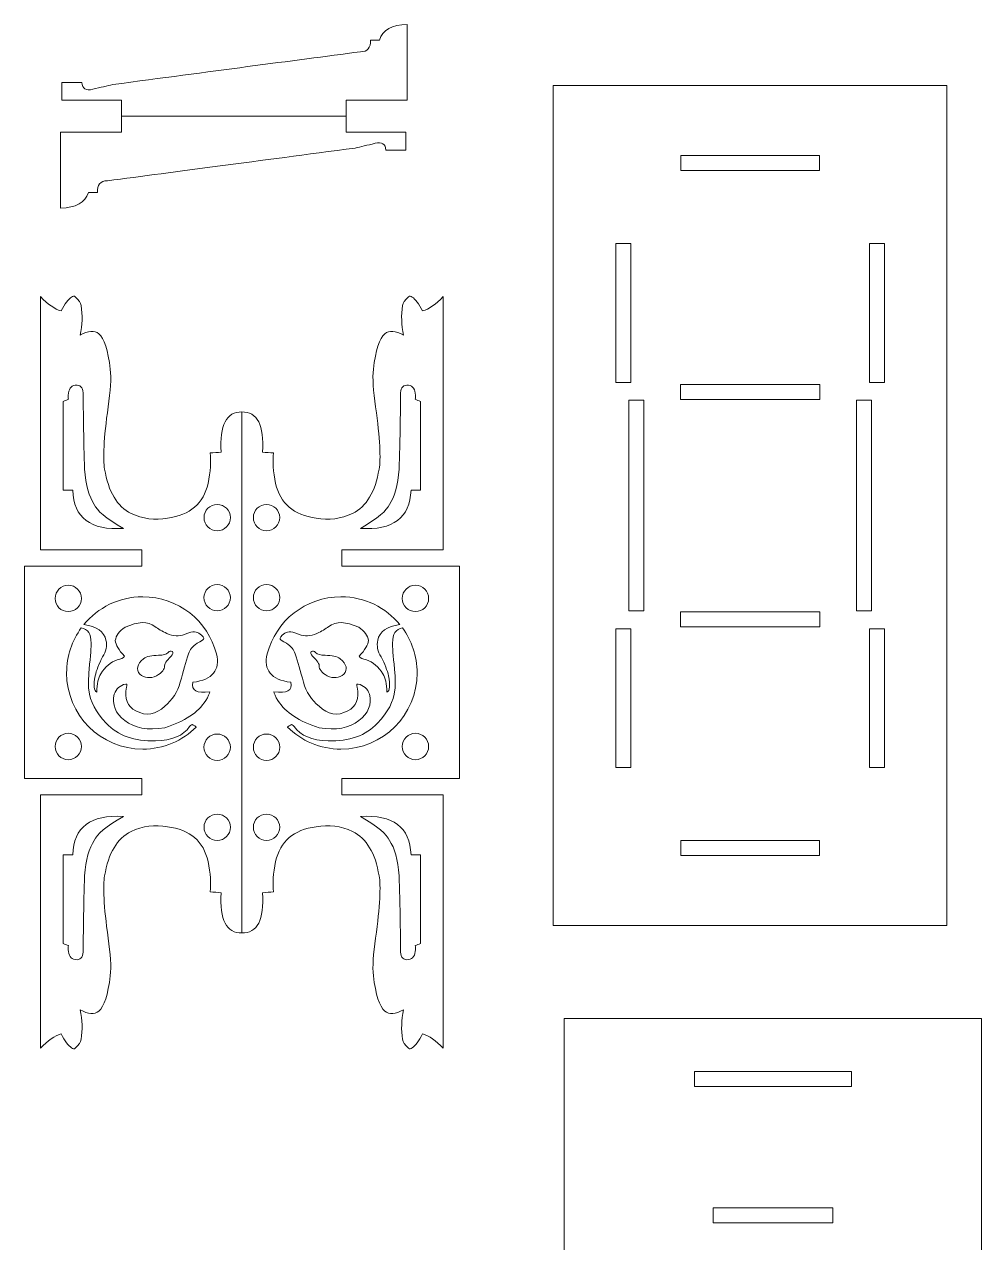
# Model space of a CAD drawing. Header units: inches. Extents: x -28.6 to 20.8, y -14.2 to 28.3.
# Drawn here: x -16.73 to -9.25, y -2.46 to 7.05 of the extents above; entities that cross this region are included whole.
import ezdxf

# ---------------------------------------------------------------- set-up
doc = ezdxf.new("R2010")
doc.units = ezdxf.units.IN
doc.header["$MEASUREMENT"] = 0
doc.layers.add('Layer 1', color=7, linetype='Continuous')

msp = doc.modelspace()

# ---------------------------------------------------------------- linework, layer by layer
at = {"layer": 'Layer 1', "color": 1, "lineweight": 9}
for points in [[(-13.7343, 7.0519), (-13.8553, 7.0482), (-13.9282, 7.0072), (-13.9529, 6.9289)], [(-13.7343, 6.4587), (-13.7343, 6.6564), (-13.7343, 6.8541), (-13.7343, 7.0519)], [(-14.023, 6.9289), (-14.0193, 6.8686), (-14.0454, 6.8381), (-14.1012, 6.8375)], [(-14.023, 6.9289), (-13.9996, 6.9289), (-13.9763, 6.9289), (-13.9529, 6.9289)], [(-16.4333, 6.5973), (-16.3813, 6.5973), (-16.3293, 6.5973), (-16.2773, 6.5973)], [(-16.4333, 6.4587), (-16.4333, 6.5049), (-16.4333, 6.5511), (-16.4333, 6.5973)], [(-16.4333, 6.4587), (-16.2778, 6.4587), (-16.123, 6.4587), (-15.9675, 6.4587)], [(-15.9675, 6.4587), (-15.9675, 6.4587), (-15.9675, 6.3338), (-15.9675, 6.3338)], [(-14.2113, 6.3338), (-14.2113, 6.3338), (-14.2113, 6.4587), (-14.2113, 6.4587)], [(-14.2113, 6.4587), (-14.0545, 6.4587), (-13.8911, 6.4587), (-13.7343, 6.4587)], [(-15.9675, 6.209), (-16.1244, 6.209), (-16.2877, 6.209), (-16.4445, 6.209)], [(-16.4445, 6.209), (-16.4445, 6.0113), (-16.4445, 5.8135), (-16.4445, 5.6158)], [(-13.7455, 6.209), (-13.901, 6.209), (-14.0559, 6.209), (-14.2113, 6.209)], [(-13.7455, 6.209), (-13.7455, 6.1628), (-13.7455, 6.1166), (-13.7455, 6.0704)], [(-13.7455, 6.0704), (-13.7975, 6.0704), (-13.8495, 6.0704), (-13.9015, 6.0704)], [(-16.1559, 5.7388), (-16.1596, 5.7991), (-16.1335, 5.8296), (-16.0776, 5.8302)], [(-16.4445, 5.6158), (-16.3235, 5.6195), (-16.2507, 5.6605), (-16.226, 5.7388)], [(-16.1559, 5.7388), (-16.1792, 5.7388), (-16.2026, 5.7388), (-16.226, 5.7388)], [(-16.6001, 4.9255), (-16.6001, 3.4939), (-16.6001, 4.378), (-16.6001, 2.9464)], [(-13.4547, 4.9255), (-13.4547, 3.4939), (-13.4547, 4.378), (-13.4547, 2.9464)], [(-16.4232, 4.1067), (-16.4232, 2.6752), (-16.4232, 4.8453), (-16.4232, 3.4137)], [(-13.6316, 4.1067), (-13.6316, 2.6752), (-13.6316, 4.8453), (-13.6316, 3.4137)], [(-16.4232, 4.1067), (-16.4097, 4.1124), (-16.3963, 4.118), (-16.3829, 4.1236)], [(-13.6316, 4.1067), (-13.645, 4.1124), (-13.6585, 4.118), (-13.6719, 4.1236)], [(-15.0274, 4.0248), (-15.0274, 2.5932), (-15.0274, 3.4216), (-15.0274, 1.99)], [(-16.4232, 3.4137), (-16.3153, 3.4137), (-16.4571, 3.4137), (-16.3492, 3.4137)], [(-13.6316, 3.4137), (-13.7395, 3.4137), (-13.5977, 3.4137), (-13.7056, 3.4137)], [(-16.2821, 2.3377), (-16.23, 2.3302), (-16.2044, 2.2909), (-16.2054, 2.2195)], [(-16.2622, 2.3633), (-16.1608, 2.3498), (-16.1031, 2.3095), (-16.0891, 2.2423)], [(-13.7926, 2.3633), (-13.8939, 2.3498), (-13.9516, 2.3095), (-13.9657, 2.2423)], [(-13.7727, 2.3377), (-13.8248, 2.3302), (-13.8503, 2.2909), (-13.8493, 2.2195)], [(-15.0274, -0.0448), (-15.0274, 1.3868), (-15.0274, 0.5584), (-15.0274, 1.99)], [(-16.2238, 1.8542), (-16.2142, 1.7647), (-16.1689, 1.6781), (-16.0881, 1.5943)], [(-13.8309, 1.8542), (-13.8406, 1.7647), (-13.8859, 1.6781), (-13.9667, 1.5943)], [(-15.9422, 1.6142), (-15.8671, 1.5553), (-15.7632, 1.5365), (-15.6305, 1.5579)], [(-14.1126, 1.6142), (-14.1877, 1.5553), (-14.2916, 1.5365), (-14.4243, 1.5579)], [(-16.4232, -0.1268), (-16.4232, 1.3048), (-16.4232, -0.8653), (-16.4232, 0.5663)], [(-13.6316, -0.1268), (-13.6316, 1.3048), (-13.6316, -0.8653), (-13.6316, 0.5663)], [(-16.6001, -0.9455), (-16.6001, 0.486), (-16.6001, -0.398), (-16.6001, 1.0336)], [(-13.4547, -0.9455), (-13.4547, 0.486), (-13.4547, -0.398), (-13.4547, 1.0336)], [(-16.4232, 0.5663), (-16.3153, 0.5663), (-16.4571, 0.5663), (-16.3492, 0.5663)], [(-13.6316, 0.5663), (-13.7395, 0.5663), (-13.5977, 0.5663), (-13.7056, 0.5663)], [(-16.4232, -0.1268), (-16.4097, -0.1324), (-16.3963, -0.138), (-16.3829, -0.1437)], [(-13.6316, -0.1268), (-13.645, -0.1324), (-13.6585, -0.138), (-13.6719, -0.1437)]]:
    msp.add_open_spline(points, degree=3, dxfattribs=at)
for points, knots in [([(-16.2773, 6.5973), (-16.2745, 6.5499), (-16.2462, 6.5324), (-16.1925, 6.5448), (-16.1925, 6.5448), (-16.1314, 6.5597), (-16.0793, 6.572), (-16.0364, 6.5817), (-16.0364, 6.5817), (-15.2764, 6.6829), (-14.6314, 6.7681), (-14.1012, 6.8375)], [0, 0, 0, 0, 0.333333, 0.333333, 0.333333, 0.333333, 0.666667, 0.666667, 0.666667, 0.666667, 1, 1, 1, 1]), ([(-12.5942, 3.2931), (-12.5942, 3.2931), (-12.5942, 6.574), (-12.5942, 6.574), (-12.5942, 6.574), (-12.5942, 6.574), (-9.5175, 6.574), (-9.5175, 6.574), (-9.5175, 6.574), (-9.5175, 6.574), (-9.5175, 3.2931), (-9.5175, 3.2931)], [0, 0, 0, 0, 0.333333, 0.333333, 0.333333, 0.333333, 0.666667, 0.666667, 0.666667, 0.666667, 1, 1, 1, 1]), ([(-14.2113, 6.209), (-14.2113, 6.209), (-14.2113, 6.3338), (-14.2113, 6.3338), (-14.2113, 6.3338), (-14.2113, 6.3338), (-15.9675, 6.3338), (-15.9675, 6.3338), (-15.9675, 6.3338), (-15.9675, 6.3338), (-15.9675, 6.209), (-15.9675, 6.209)], [0, 0, 0, 0, 0.333333, 0.333333, 0.333333, 0.333333, 0.666667, 0.666667, 0.666667, 0.666667, 1, 1, 1, 1]), ([(-13.9015, 6.0704), (-13.9044, 6.1178), (-13.9326, 6.1353), (-13.9863, 6.1229), (-13.9863, 6.1229), (-14.0475, 6.108), (-14.0995, 6.0957), (-14.1425, 6.086), (-14.1425, 6.086), (-14.9024, 5.9848), (-15.5475, 5.8996), (-16.0776, 5.8302)], [0, 0, 0, 0, 0.333333, 0.333333, 0.333333, 0.333333, 0.666667, 0.666667, 0.666667, 0.666667, 1, 1, 1, 1]), ([(-10.5139, 5.9098), (-10.5139, 5.9098), (-10.5139, 6.0268), (-10.5139, 6.0268), (-10.5139, 6.0268), (-10.5139, 6.0268), (-11.5979, 6.0268), (-11.5979, 6.0268), (-11.5979, 6.0268), (-11.5979, 6.0268), (-11.5979, 5.9098), (-11.5979, 5.9098), (-11.5979, 5.9098), (-11.5979, 5.9098), (-10.5139, 5.9098), (-10.5139, 5.9098)], [0, 0, 0, 0, 0.25, 0.25, 0.25, 0.25, 0.5, 0.5, 0.5, 0.5, 0.75, 0.75, 0.75, 0.75, 1, 1, 1, 1]), ([(-11.9889, 5.3395), (-11.9889, 5.3395), (-12.1059, 5.3395), (-12.1059, 5.3395), (-12.1059, 5.3395), (-12.1059, 5.3395), (-12.1059, 4.2555), (-12.1059, 4.2555), (-12.1059, 4.2555), (-12.1059, 4.2555), (-11.9889, 4.2555), (-11.9889, 4.2555), (-11.9889, 4.2555), (-11.9889, 4.2555), (-11.9889, 5.3395), (-11.9889, 5.3395)], [0, 0, 0, 0, 0.25, 0.25, 0.25, 0.25, 0.5, 0.5, 0.5, 0.5, 0.75, 0.75, 0.75, 0.75, 1, 1, 1, 1]), ([(-10.1228, 5.339), (-10.1228, 5.339), (-10.0058, 5.339), (-10.0058, 5.339), (-10.0058, 5.339), (-10.0058, 5.339), (-10.0058, 4.255), (-10.0058, 4.255), (-10.0058, 4.255), (-10.0058, 4.255), (-10.1228, 4.255), (-10.1228, 4.255), (-10.1228, 4.255), (-10.1228, 4.255), (-10.1228, 5.339), (-10.1228, 5.339)], [0, 0, 0, 0, 0.25, 0.25, 0.25, 0.25, 0.5, 0.5, 0.5, 0.5, 0.75, 0.75, 0.75, 0.75, 1, 1, 1, 1]), ([(-16.6001, 4.9255), (-16.5436, 4.8652), (-16.4902, 4.8279), (-16.4401, 4.8134), (-16.4401, 4.8134), (-16.4091, 4.8691), (-16.3819, 4.9054), (-16.3587, 4.9222), (-16.3587, 4.9222), (-16.3482, 4.9314), (-16.3384, 4.9321), (-16.3292, 4.9243), (-16.3292, 4.9243), (-16.3016, 4.8993), (-16.2862, 4.8763), (-16.2829, 4.8553), (-16.2829, 4.8553), (-16.2714, 4.782), (-16.2741, 4.7049), (-16.2908, 4.624), (-16.2908, 4.624), (-16.2281, 4.6606), (-16.1796, 4.6641), (-16.1454, 4.6346), (-16.1454, 4.6346), (-16.103, 4.5997), (-16.073, 4.5077), (-16.0552, 4.3587), (-16.0552, 4.3587), (-16.0476, 4.2879), (-16.0534, 4.1897), (-16.0726, 4.0644)], [0, 0, 0, 0, 0.125, 0.125, 0.125, 0.125, 0.25, 0.25, 0.25, 0.25, 0.375, 0.375, 0.375, 0.375, 0.5, 0.5, 0.5, 0.5, 0.625, 0.625, 0.625, 0.625, 0.75, 0.75, 0.75, 0.75, 0.875, 0.875, 0.875, 0.875, 1, 1, 1, 1]), ([(-13.4547, 4.9255), (-13.5112, 4.8652), (-13.5645, 4.8279), (-13.6146, 4.8134), (-13.6146, 4.8134), (-13.6457, 4.8691), (-13.6728, 4.9054), (-13.6961, 4.9222), (-13.6961, 4.9222), (-13.7065, 4.9314), (-13.7164, 4.9321), (-13.7256, 4.9243), (-13.7256, 4.9243), (-13.7532, 4.8993), (-13.7686, 4.8763), (-13.7719, 4.8553), (-13.7719, 4.8553), (-13.7834, 4.782), (-13.7807, 4.7049), (-13.7639, 4.624), (-13.7639, 4.624), (-13.8267, 4.6606), (-13.8751, 4.6641), (-13.9094, 4.6346), (-13.9094, 4.6346), (-13.9517, 4.5997), (-13.9818, 4.5077), (-13.9996, 4.3587), (-13.9996, 4.3587), (-14.0072, 4.2879), (-14.0014, 4.1897), (-13.9821, 4.0644)], [0, 0, 0, 0, 0.125, 0.125, 0.125, 0.125, 0.25, 0.25, 0.25, 0.25, 0.375, 0.375, 0.375, 0.375, 0.5, 0.5, 0.5, 0.5, 0.625, 0.625, 0.625, 0.625, 0.75, 0.75, 0.75, 0.75, 0.875, 0.875, 0.875, 0.875, 1, 1, 1, 1]), ([(-16.2559, 3.5777), (-16.2611, 3.6916), (-16.2649, 3.8847), (-16.2675, 4.1567), (-16.2675, 4.1567), (-16.2657, 4.2056), (-16.2817, 4.2312), (-16.3155, 4.2334), (-16.3155, 4.2334), (-16.3552, 4.2342), (-16.3775, 4.2133), (-16.3824, 4.1708), (-16.3824, 4.1708), (-16.3842, 4.1515), (-16.3843, 4.1358), (-16.3829, 4.1236)], [0, 0, 0, 0, 0.25, 0.25, 0.25, 0.25, 0.5, 0.5, 0.5, 0.5, 0.75, 0.75, 0.75, 0.75, 1, 1, 1, 1]), ([(-13.7989, 3.5777), (-13.7937, 3.6916), (-13.7898, 3.8847), (-13.7872, 4.1567), (-13.7872, 4.1567), (-13.7891, 4.2056), (-13.7731, 4.2312), (-13.7393, 4.2334), (-13.7393, 4.2334), (-13.6995, 4.2342), (-13.6772, 4.2133), (-13.6724, 4.1708), (-13.6724, 4.1708), (-13.6706, 4.1515), (-13.6704, 4.1358), (-13.6719, 4.1236)], [0, 0, 0, 0, 0.25, 0.25, 0.25, 0.25, 0.5, 0.5, 0.5, 0.5, 0.75, 0.75, 0.75, 0.75, 1, 1, 1, 1]), ([(-10.5112, 4.1226), (-10.5112, 4.1226), (-10.5112, 4.2396), (-10.5112, 4.2396), (-10.5112, 4.2396), (-10.5112, 4.2396), (-11.6005, 4.2396), (-11.6005, 4.2396), (-11.6005, 4.2396), (-11.6005, 4.2396), (-11.6005, 4.1226), (-11.6005, 4.1226), (-11.6005, 4.1226), (-11.6005, 4.1226), (-10.5112, 4.1226), (-10.5112, 4.1226)], [0, 0, 0, 0, 0.25, 0.25, 0.25, 0.25, 0.5, 0.5, 0.5, 0.5, 0.75, 0.75, 0.75, 0.75, 1, 1, 1, 1]), ([(-11.8874, 4.1161), (-11.8874, 4.1161), (-12.0044, 4.1161), (-12.0044, 4.1161), (-12.0044, 4.1161), (-12.0044, 4.1161), (-12.0044, 2.4701), (-12.0044, 2.4701), (-12.0044, 2.4701), (-12.0044, 2.4701), (-11.8874, 2.4701), (-11.8874, 2.4701), (-11.8874, 2.4701), (-11.8874, 2.4701), (-11.8874, 4.1161), (-11.8874, 4.1161)], [0, 0, 0, 0, 0.25, 0.25, 0.25, 0.25, 0.5, 0.5, 0.5, 0.5, 0.75, 0.75, 0.75, 0.75, 1, 1, 1, 1]), ([(-10.2244, 4.1161), (-10.2244, 4.1161), (-10.1074, 4.1161), (-10.1074, 4.1161), (-10.1074, 4.1161), (-10.1074, 4.1161), (-10.1074, 2.4701), (-10.1074, 2.4701), (-10.1074, 2.4701), (-10.1074, 2.4701), (-10.2244, 2.4701), (-10.2244, 2.4701), (-10.2244, 2.4701), (-10.2244, 2.4701), (-10.2244, 4.1161), (-10.2244, 4.1161)], [0, 0, 0, 0, 0.25, 0.25, 0.25, 0.25, 0.5, 0.5, 0.5, 0.5, 0.75, 0.75, 0.75, 0.75, 1, 1, 1, 1]), ([(-15.2746, 3.704), (-15.2666, 3.6379), (-15.2721, 3.5589), (-15.2911, 3.4669), (-15.2911, 3.4669), (-15.3263, 3.3089), (-15.432, 3.2182), (-15.6082, 3.1949), (-15.6082, 3.1949), (-15.7074, 3.1774), (-15.8021, 3.1897), (-15.8923, 3.2318), (-15.8923, 3.2318), (-16.0015, 3.2859), (-16.0707, 3.4015), (-16.0998, 3.5786), (-16.0998, 3.5786), (-16.1153, 3.6538), (-16.1062, 3.8157), (-16.0726, 4.0644)], [0, 0, 0, 0, 0.2, 0.2, 0.2, 0.2, 0.4, 0.4, 0.4, 0.4, 0.6, 0.6, 0.6, 0.6, 0.8, 0.8, 0.8, 0.8, 1, 1, 1, 1]), ([(-15.2746, 3.704), (-15.2462, 3.7062), (-15.2177, 3.7085), (-15.1893, 3.7108), (-15.1893, 3.7108), (-15.2029, 3.9222), (-15.1483, 4.0271), (-15.0274, 4.0248)], [0, 0, 0, 0, 0.5, 0.5, 0.5, 0.5, 1, 1, 1, 1]), ([(-14.7801, 3.704), (-14.8086, 3.7062), (-14.837, 3.7085), (-14.8655, 3.7108), (-14.8655, 3.7108), (-14.8519, 3.9222), (-14.9065, 4.0271), (-15.0274, 4.0248)], [0, 0, 0, 0, 0.5, 0.5, 0.5, 0.5, 1, 1, 1, 1]), ([(-14.7801, 3.704), (-14.7882, 3.6379), (-14.7827, 3.5589), (-14.7636, 3.4669), (-14.7636, 3.4669), (-14.7284, 3.3089), (-14.6227, 3.2182), (-14.4466, 3.1949), (-14.4466, 3.1949), (-14.3474, 3.1774), (-14.2526, 3.1897), (-14.1625, 3.2318), (-14.1625, 3.2318), (-14.0532, 3.2859), (-13.9841, 3.4015), (-13.955, 3.5786), (-13.955, 3.5786), (-13.9395, 3.6538), (-13.9485, 3.8157), (-13.9821, 4.0644)], [0, 0, 0, 0, 0.2, 0.2, 0.2, 0.2, 0.4, 0.4, 0.4, 0.4, 0.6, 0.6, 0.6, 0.6, 0.8, 0.8, 0.8, 0.8, 1, 1, 1, 1]), ([(-16.3492, 3.4137), (-16.3412, 3.1981), (-16.2093, 3.0986), (-15.9534, 3.1152), (-15.9534, 3.1152), (-16.0872, 3.1926), (-16.1628, 3.2551), (-16.1803, 3.3027), (-16.1803, 3.3027), (-16.2223, 3.3613), (-16.2475, 3.453), (-16.2559, 3.5777)], [0, 0, 0, 0, 0.333333, 0.333333, 0.333333, 0.333333, 0.666667, 0.666667, 0.666667, 0.666667, 1, 1, 1, 1]), ([(-13.7056, 3.4137), (-13.7135, 3.1981), (-13.8455, 3.0986), (-14.1014, 3.1152), (-14.1014, 3.1152), (-13.9676, 3.1926), (-13.8919, 3.2551), (-13.8745, 3.3027), (-13.8745, 3.3027), (-13.8325, 3.3613), (-13.8073, 3.453), (-13.7989, 3.5777)], [0, 0, 0, 0, 0.333333, 0.333333, 0.333333, 0.333333, 0.666667, 0.666667, 0.666667, 0.666667, 1, 1, 1, 1]), ([(-15.22, 3.3024), (-15.1632, 3.3024), (-15.117, 3.2563), (-15.117, 3.1994), (-15.117, 3.1994), (-15.117, 3.1425), (-15.1632, 3.0964), (-15.22, 3.0964), (-15.22, 3.0964), (-15.2769, 3.0964), (-15.323, 3.1425), (-15.323, 3.1994), (-15.323, 3.1994), (-15.323, 3.2563), (-15.2769, 3.3024), (-15.22, 3.3024)], [0, 0, 0, 0, 0.25, 0.25, 0.25, 0.25, 0.5, 0.5, 0.5, 0.5, 0.75, 0.75, 0.75, 0.75, 1, 1, 1, 1]), ([(-14.8347, 3.3024), (-14.8916, 3.3024), (-14.9377, 3.2563), (-14.9377, 3.1994), (-14.9377, 3.1994), (-14.9377, 3.1425), (-14.8916, 3.0964), (-14.8347, 3.0964), (-14.8347, 3.0964), (-14.7778, 3.0964), (-14.7317, 3.1425), (-14.7317, 3.1994), (-14.7317, 3.1994), (-14.7317, 3.2563), (-14.7778, 3.3024), (-14.8347, 3.3024)], [0, 0, 0, 0, 0.25, 0.25, 0.25, 0.25, 0.5, 0.5, 0.5, 0.5, 0.75, 0.75, 0.75, 0.75, 1, 1, 1, 1]), ([(-12.5942, 3.2931), (-12.5942, 3.2931), (-12.5942, 0.0123), (-12.5942, 0.0123), (-12.5942, 0.0123), (-12.5942, 0.0123), (-9.5175, 0.0123), (-9.5175, 0.0123), (-9.5175, 0.0123), (-9.5175, 0.0123), (-9.5175, 3.2931), (-9.5175, 3.2931)], [0, 0, 0, 0, 0.333333, 0.333333, 0.333333, 0.333333, 0.666667, 0.666667, 0.666667, 0.666667, 1, 1, 1, 1]), ([(-16.7271, 1.1606), (-16.7271, 2.1713), (-16.7271, 0.9793), (-16.7271, 1.99), (-16.7271, 1.99), (-16.7271, 3.0007), (-16.7271, 1.8087), (-16.7271, 2.8194)], [0, 0, 0, 0, 0.5, 0.5, 0.5, 0.5, 1, 1, 1, 1]), ([(-13.3277, 1.1606), (-13.3277, 2.1713), (-13.3277, 0.9793), (-13.3277, 1.99), (-13.3277, 1.99), (-13.3277, 3.0007), (-13.3277, 1.8087), (-13.3277, 2.8194)], [0, 0, 0, 0, 0.5, 0.5, 0.5, 0.5, 1, 1, 1, 1]), ([(-16.6001, 2.9464), (-16.6001, 2.9464), (-15.809, 2.9464), (-15.809, 2.9464), (-15.809, 2.9464), (-15.809, 2.9464), (-15.809, 2.8194), (-15.809, 2.8194), (-15.809, 2.8194), (-15.809, 2.8194), (-16.7271, 2.8194), (-16.7271, 2.8194)], [0, 0, 0, 0, 0.333333, 0.333333, 0.333333, 0.333333, 0.666667, 0.666667, 0.666667, 0.666667, 1, 1, 1, 1]), ([(-13.4547, 2.9464), (-13.4547, 2.9464), (-14.2457, 2.9464), (-14.2457, 2.9464), (-14.2457, 2.9464), (-14.2457, 2.9464), (-14.2457, 2.8194), (-14.2457, 2.8194), (-14.2457, 2.8194), (-14.2457, 2.8194), (-13.3277, 2.8194), (-13.3277, 2.8194)], [0, 0, 0, 0, 0.333333, 0.333333, 0.333333, 0.333333, 0.666667, 0.666667, 0.666667, 0.666667, 1, 1, 1, 1]), ([(-16.3839, 2.6713), (-16.327, 2.6713), (-16.2809, 2.6251), (-16.2809, 2.5683), (-16.2809, 2.5683), (-16.2809, 2.5114), (-16.327, 2.4653), (-16.3839, 2.4653), (-16.3839, 2.4653), (-16.4408, 2.4653), (-16.4869, 2.5114), (-16.4869, 2.5683), (-16.4869, 2.5683), (-16.4869, 2.6251), (-16.4408, 2.6713), (-16.3839, 2.6713)], [0, 0, 0, 0, 0.25, 0.25, 0.25, 0.25, 0.5, 0.5, 0.5, 0.5, 0.75, 0.75, 0.75, 0.75, 1, 1, 1, 1]), ([(-15.2203, 2.6771), (-15.1635, 2.6771), (-15.1173, 2.631), (-15.1173, 2.5741), (-15.1173, 2.5741), (-15.1173, 2.5172), (-15.1635, 2.4711), (-15.2203, 2.4711), (-15.2203, 2.4711), (-15.2772, 2.4711), (-15.3233, 2.5172), (-15.3233, 2.5741), (-15.3233, 2.5741), (-15.3233, 2.631), (-15.2772, 2.6771), (-15.2203, 2.6771)], [0, 0, 0, 0, 0.25, 0.25, 0.25, 0.25, 0.5, 0.5, 0.5, 0.5, 0.75, 0.75, 0.75, 0.75, 1, 1, 1, 1]), ([(-14.8344, 2.6771), (-14.8913, 2.6771), (-14.9374, 2.631), (-14.9374, 2.5741), (-14.9374, 2.5741), (-14.9374, 2.5172), (-14.8913, 2.4711), (-14.8344, 2.4711), (-14.8344, 2.4711), (-14.7775, 2.4711), (-14.7314, 2.5172), (-14.7314, 2.5741), (-14.7314, 2.5741), (-14.7314, 2.631), (-14.7775, 2.6771), (-14.8344, 2.6771)], [0, 0, 0, 0, 0.25, 0.25, 0.25, 0.25, 0.5, 0.5, 0.5, 0.5, 0.75, 0.75, 0.75, 0.75, 1, 1, 1, 1]), ([(-13.6709, 2.6713), (-13.7277, 2.6713), (-13.7739, 2.6251), (-13.7739, 2.5683), (-13.7739, 2.5683), (-13.7739, 2.5114), (-13.7277, 2.4653), (-13.6709, 2.4653), (-13.6709, 2.4653), (-13.614, 2.4653), (-13.5679, 2.5114), (-13.5679, 2.5683), (-13.5679, 2.5683), (-13.5679, 2.6251), (-13.614, 2.6713), (-13.6709, 2.6713)], [0, 0, 0, 0, 0.25, 0.25, 0.25, 0.25, 0.5, 0.5, 0.5, 0.5, 0.75, 0.75, 0.75, 0.75, 1, 1, 1, 1]), ([(-16.2622, 2.3633), (-16.153, 2.4964), (-15.9874, 2.5813), (-15.8019, 2.5813), (-15.8019, 2.5813), (-15.525, 2.5813), (-15.2922, 2.392), (-15.2258, 2.1358)], [0, 0, 0, 0, 0.5, 0.5, 0.5, 0.5, 1, 1, 1, 1]), ([(-13.7926, 2.3633), (-13.9017, 2.4964), (-14.0674, 2.5813), (-14.2529, 2.5813), (-14.2529, 2.5813), (-14.5298, 2.5813), (-14.7626, 2.392), (-14.8289, 2.1358)], [0, 0, 0, 0, 0.5, 0.5, 0.5, 0.5, 1, 1, 1, 1]), ([(-15.9402, 2.3424), (-15.8402, 2.3889), (-15.7625, 2.391), (-15.7071, 2.3487), (-15.7071, 2.3487), (-15.6825, 2.3303), (-15.6515, 2.3124), (-15.614, 2.2953), (-15.614, 2.2953), (-15.5636, 2.272), (-15.517, 2.2694), (-15.4744, 2.2875), (-15.4744, 2.2875), (-15.4275, 2.3092), (-15.3903, 2.3121), (-15.3629, 2.2962), (-15.3629, 2.2962), (-15.3322, 2.276), (-15.3203, 2.2602), (-15.3271, 2.2488), (-15.3271, 2.2488), (-15.3303, 2.2429), (-15.3468, 2.2326), (-15.3765, 2.2179), (-15.3765, 2.2179), (-15.4121, 2.1957), (-15.4345, 2.1682), (-15.4438, 2.1355), (-15.4438, 2.1355), (-15.4644, 2.0725), (-15.4859, 1.9988), (-15.5083, 1.9144), (-15.5083, 1.9144), (-15.5296, 1.8383), (-15.5704, 1.7758), (-15.6305, 1.7269), (-15.6305, 1.7269), (-15.699, 1.6589), (-15.774, 1.6466), (-15.8554, 1.69), (-15.8554, 1.69), (-15.923, 1.7244), (-15.9472, 1.7859), (-15.9282, 1.8746), (-15.9282, 1.8746), (-15.9236, 1.8934), (-15.926, 1.9017), (-15.9352, 1.8995), (-15.9352, 1.8995), (-15.9798, 1.8883), (-16.0096, 1.8623), (-16.0247, 1.8216), (-16.0247, 1.8216), (-16.0437, 1.7405), (-16.0161, 1.6714), (-15.9422, 1.6142)], [0, 0, 0, 0, 0.071429, 0.071429, 0.071429, 0.071429, 0.142857, 0.142857, 0.142857, 0.142857, 0.214286, 0.214286, 0.214286, 0.214286, 0.285714, 0.285714, 0.285714, 0.285714, 0.357143, 0.357143, 0.357143, 0.357143, 0.428571, 0.428571, 0.428571, 0.428571, 0.5, 0.5, 0.5, 0.5, 0.571429, 0.571429, 0.571429, 0.571429, 0.642857, 0.642857, 0.642857, 0.642857, 0.714286, 0.714286, 0.714286, 0.714286, 0.785714, 0.785714, 0.785714, 0.785714, 0.857143, 0.857143, 0.857143, 0.857143, 0.928571, 0.928571, 0.928571, 0.928571, 1, 1, 1, 1]), ([(-14.1145, 2.3424), (-14.2145, 2.3889), (-14.2922, 2.391), (-14.3477, 2.3487), (-14.3477, 2.3487), (-14.3722, 2.3303), (-14.4033, 2.3124), (-14.4408, 2.2953), (-14.4408, 2.2953), (-14.4912, 2.272), (-14.5377, 2.2694), (-14.5804, 2.2875), (-14.5804, 2.2875), (-14.6272, 2.3092), (-14.6644, 2.3121), (-14.6919, 2.2962), (-14.6919, 2.2962), (-14.7225, 2.276), (-14.7345, 2.2602), (-14.7277, 2.2488), (-14.7277, 2.2488), (-14.7245, 2.2429), (-14.708, 2.2326), (-14.6783, 2.2179), (-14.6783, 2.2179), (-14.6427, 2.1957), (-14.6202, 2.1682), (-14.611, 2.1355), (-14.611, 2.1355), (-14.5904, 2.0725), (-14.5689, 1.9988), (-14.5464, 1.9144), (-14.5464, 1.9144), (-14.5251, 1.8383), (-14.4844, 1.7758), (-14.4243, 1.7269), (-14.4243, 1.7269), (-14.3558, 1.6589), (-14.2808, 1.6466), (-14.1993, 1.69), (-14.1993, 1.69), (-14.1318, 1.7244), (-14.1075, 1.7859), (-14.1266, 1.8746), (-14.1266, 1.8746), (-14.1311, 1.8934), (-14.1288, 1.9017), (-14.1195, 1.8995), (-14.1195, 1.8995), (-14.075, 1.8883), (-14.0452, 1.8623), (-14.0301, 1.8216), (-14.0301, 1.8216), (-14.0111, 1.7405), (-14.0386, 1.6714), (-14.1126, 1.6142)], [0, 0, 0, 0, 0.071429, 0.071429, 0.071429, 0.071429, 0.142857, 0.142857, 0.142857, 0.142857, 0.214286, 0.214286, 0.214286, 0.214286, 0.285714, 0.285714, 0.285714, 0.285714, 0.357143, 0.357143, 0.357143, 0.357143, 0.428571, 0.428571, 0.428571, 0.428571, 0.5, 0.5, 0.5, 0.5, 0.571429, 0.571429, 0.571429, 0.571429, 0.642857, 0.642857, 0.642857, 0.642857, 0.714286, 0.714286, 0.714286, 0.714286, 0.785714, 0.785714, 0.785714, 0.785714, 0.857143, 0.857143, 0.857143, 0.857143, 0.928571, 0.928571, 0.928571, 0.928571, 1, 1, 1, 1]), ([(-10.5112, 2.4637), (-10.5112, 2.4637), (-10.5112, 2.3467), (-10.5112, 2.3467), (-10.5112, 2.3467), (-10.5112, 2.3467), (-11.6005, 2.3467), (-11.6005, 2.3467), (-11.6005, 2.3467), (-11.6005, 2.3467), (-11.6005, 2.4637), (-11.6005, 2.4637), (-11.6005, 2.4637), (-11.6005, 2.4637), (-10.5112, 2.4637), (-10.5112, 2.4637)], [0, 0, 0, 0, 0.25, 0.25, 0.25, 0.25, 0.5, 0.5, 0.5, 0.5, 0.75, 0.75, 0.75, 0.75, 1, 1, 1, 1]), ([(-15.3836, 1.5632), (-15.491, 1.4569), (-15.6388, 1.3913), (-15.8019, 1.3913), (-15.8019, 1.3913), (-16.1305, 1.3913), (-16.3969, 1.6577), (-16.3969, 1.9863), (-16.3969, 1.9863), (-16.3969, 2.1177), (-16.3543, 2.2392), (-16.2821, 2.3377)], [0, 0, 0, 0, 0.333333, 0.333333, 0.333333, 0.333333, 0.666667, 0.666667, 0.666667, 0.666667, 1, 1, 1, 1]), ([(-15.9402, 2.3424), (-15.986, 2.3142), (-16.0113, 2.2796), (-16.0163, 2.2384), (-16.0163, 2.2384), (-16.0146, 2.2059), (-15.9905, 2.1653), (-15.9441, 2.1165), (-15.9441, 2.1165), (-15.9523, 2.1034), (-15.9713, 2.0945), (-16.0008, 2.0898), (-16.0008, 2.0898), (-16.053, 2.071), (-16.0958, 2.0341), (-16.1293, 1.979)], [0, 0, 0, 0, 0.25, 0.25, 0.25, 0.25, 0.5, 0.5, 0.5, 0.5, 0.75, 0.75, 0.75, 0.75, 1, 1, 1, 1]), ([(-14.6712, 1.5632), (-14.5637, 1.4569), (-14.4159, 1.3913), (-14.2529, 1.3913), (-14.2529, 1.3913), (-13.9243, 1.3913), (-13.6579, 1.6577), (-13.6579, 1.9863), (-13.6579, 1.9863), (-13.6579, 2.1177), (-13.7005, 2.2392), (-13.7727, 2.3377)], [0, 0, 0, 0, 0.333333, 0.333333, 0.333333, 0.333333, 0.666667, 0.666667, 0.666667, 0.666667, 1, 1, 1, 1]), ([(-14.1145, 2.3424), (-14.0688, 2.3142), (-14.0434, 2.2796), (-14.0384, 2.2384), (-14.0384, 2.2384), (-14.0402, 2.2059), (-14.0643, 2.1653), (-14.1106, 2.1165), (-14.1106, 2.1165), (-14.1024, 2.1034), (-14.0835, 2.0945), (-14.0539, 2.0898), (-14.0539, 2.0898), (-14.0017, 2.071), (-13.9589, 2.0341), (-13.9255, 1.979)], [0, 0, 0, 0, 0.25, 0.25, 0.25, 0.25, 0.5, 0.5, 0.5, 0.5, 0.75, 0.75, 0.75, 0.75, 1, 1, 1, 1]), ([(-11.9886, 1.2471), (-11.9886, 1.2471), (-12.1056, 1.2471), (-12.1056, 1.2471), (-12.1056, 1.2471), (-12.1056, 1.2471), (-12.1056, 2.3311), (-12.1056, 2.3311), (-12.1056, 2.3311), (-12.1056, 2.3311), (-11.9886, 2.3311), (-11.9886, 2.3311), (-11.9886, 2.3311), (-11.9886, 2.3311), (-11.9886, 1.2471), (-11.9886, 1.2471)], [0, 0, 0, 0, 0.25, 0.25, 0.25, 0.25, 0.5, 0.5, 0.5, 0.5, 0.75, 0.75, 0.75, 0.75, 1, 1, 1, 1]), ([(-10.1228, 1.2474), (-10.1228, 1.2474), (-10.0058, 1.2474), (-10.0058, 1.2474), (-10.0058, 1.2474), (-10.0058, 1.2474), (-10.0058, 2.3314), (-10.0058, 2.3314), (-10.0058, 2.3314), (-10.0058, 2.3314), (-10.1228, 2.3314), (-10.1228, 2.3314), (-10.1228, 2.3314), (-10.1228, 2.3314), (-10.1228, 1.2474), (-10.1228, 1.2474)], [0, 0, 0, 0, 0.25, 0.25, 0.25, 0.25, 0.5, 0.5, 0.5, 0.5, 0.75, 0.75, 0.75, 0.75, 1, 1, 1, 1]), ([(-16.2054, 2.2195), (-16.2041, 2.1931), (-16.2093, 2.1249), (-16.2209, 2.015), (-16.2209, 2.015), (-16.2264, 1.941), (-16.2274, 1.8874), (-16.2238, 1.8542)], [0, 0, 0, 0, 0.5, 0.5, 0.5, 0.5, 1, 1, 1, 1]), ([(-16.1734, 1.9635), (-16.1642, 2.0056), (-16.145, 2.0548), (-16.1157, 2.1112), (-16.1157, 2.1112), (-16.0884, 2.1542), (-16.0795, 2.198), (-16.0891, 2.2423)], [0, 0, 0, 0, 0.5, 0.5, 0.5, 0.5, 1, 1, 1, 1]), ([(-13.8813, 1.9635), (-13.8905, 2.0056), (-13.9098, 2.0548), (-13.939, 2.1112), (-13.939, 2.1112), (-13.9663, 2.1542), (-13.9752, 2.198), (-13.9657, 2.2423)], [0, 0, 0, 0, 0.5, 0.5, 0.5, 0.5, 1, 1, 1, 1]), ([(-13.8493, 2.2195), (-13.8506, 2.1931), (-13.8455, 2.1249), (-13.8338, 2.015), (-13.8338, 2.015), (-13.8283, 1.941), (-13.8274, 1.8874), (-13.8309, 1.8542)], [0, 0, 0, 0, 0.5, 0.5, 0.5, 0.5, 1, 1, 1, 1]), ([(-15.6779, 2.1238), (-15.7309, 2.1243), (-15.7704, 2.1154), (-15.7962, 2.0971), (-15.7962, 2.0971), (-15.8471, 2.0543), (-15.8564, 2.0142), (-15.8239, 1.9766), (-15.8239, 1.9766), (-15.789, 1.9463), (-15.7457, 1.9416), (-15.6939, 1.9625), (-15.6939, 1.9625), (-15.6508, 1.9904), (-15.6299, 2.0163), (-15.6314, 2.0403), (-15.6314, 2.0403), (-15.6319, 2.0545), (-15.6256, 2.0681), (-15.6125, 2.0811), (-15.6125, 2.0811), (-15.6015, 2.0955), (-15.5905, 2.1076), (-15.5795, 2.1175), (-15.5795, 2.1175), (-15.5666, 2.1314), (-15.5634, 2.1434), (-15.5698, 2.1534), (-15.5698, 2.1534), (-15.5821, 2.1609), (-15.5931, 2.158), (-15.6028, 2.1447), (-15.6028, 2.1447), (-15.6178, 2.1309), (-15.6429, 2.124), (-15.6779, 2.1238)], [0, 0, 0, 0, 0.111111, 0.111111, 0.111111, 0.111111, 0.222222, 0.222222, 0.222222, 0.222222, 0.333333, 0.333333, 0.333333, 0.333333, 0.444444, 0.444444, 0.444444, 0.444444, 0.555556, 0.555556, 0.555556, 0.555556, 0.666667, 0.666667, 0.666667, 0.666667, 0.777778, 0.777778, 0.777778, 0.777778, 0.888889, 0.888889, 0.888889, 0.888889, 1, 1, 1, 1]), ([(-15.6305, 1.5579), (-15.475, 1.6065), (-15.368, 1.6771), (-15.3095, 1.7697), (-15.3095, 1.7697), (-15.2901, 1.8034), (-15.2797, 1.8267), (-15.2785, 1.8396), (-15.2785, 1.8396), (-15.3801, 1.8249), (-15.4239, 1.8494), (-15.4098, 1.913), (-15.4098, 1.913), (-15.256, 1.9339), (-15.1947, 2.0082), (-15.2258, 2.1358)], [0, 0, 0, 0, 0.25, 0.25, 0.25, 0.25, 0.5, 0.5, 0.5, 0.5, 0.75, 0.75, 0.75, 0.75, 1, 1, 1, 1]), ([(-14.4243, 1.5579), (-14.5797, 1.6065), (-14.6867, 1.6771), (-14.7452, 1.7697), (-14.7452, 1.7697), (-14.7647, 1.8034), (-14.775, 1.8267), (-14.7763, 1.8396), (-14.7763, 1.8396), (-14.6747, 1.8249), (-14.6309, 1.8494), (-14.6449, 1.913), (-14.6449, 1.913), (-14.7988, 1.9339), (-14.8601, 2.0082), (-14.8289, 2.1358)], [0, 0, 0, 0, 0.25, 0.25, 0.25, 0.25, 0.5, 0.5, 0.5, 0.5, 0.75, 0.75, 0.75, 0.75, 1, 1, 1, 1]), ([(-14.3768, 2.1238), (-14.3238, 2.1243), (-14.2844, 2.1154), (-14.2585, 2.0971), (-14.2585, 2.0971), (-14.2076, 2.0543), (-14.1984, 2.0142), (-14.2309, 1.9766), (-14.2309, 1.9766), (-14.2658, 1.9463), (-14.3091, 1.9416), (-14.3608, 1.9625), (-14.3608, 1.9625), (-14.404, 1.9904), (-14.4248, 2.0163), (-14.4234, 2.0403), (-14.4234, 2.0403), (-14.4229, 2.0545), (-14.4292, 2.0681), (-14.4423, 2.0811), (-14.4423, 2.0811), (-14.4533, 2.0955), (-14.4642, 2.1076), (-14.4752, 2.1175), (-14.4752, 2.1175), (-14.4882, 2.1314), (-14.4914, 2.1434), (-14.4849, 2.1534), (-14.4849, 2.1534), (-14.4727, 2.1609), (-14.4617, 2.158), (-14.452, 2.1447), (-14.452, 2.1447), (-14.4369, 2.1309), (-14.4119, 2.124), (-14.3768, 2.1238)], [0, 0, 0, 0, 0.111111, 0.111111, 0.111111, 0.111111, 0.222222, 0.222222, 0.222222, 0.222222, 0.333333, 0.333333, 0.333333, 0.333333, 0.444444, 0.444444, 0.444444, 0.444444, 0.555556, 0.555556, 0.555556, 0.555556, 0.666667, 0.666667, 0.666667, 0.666667, 0.777778, 0.777778, 0.777778, 0.777778, 0.888889, 0.888889, 0.888889, 0.888889, 1, 1, 1, 1]), ([(-16.1734, 1.9635), (-16.1878, 1.8877), (-16.1838, 1.8456), (-16.1613, 1.8372), (-16.1613, 1.8372), (-16.1603, 1.9013), (-16.1497, 1.9486), (-16.1293, 1.979)], [0, 0, 0, 0, 0.5, 0.5, 0.5, 0.5, 1, 1, 1, 1]), ([(-13.8813, 1.9635), (-13.8669, 1.8877), (-13.871, 1.8456), (-13.8935, 1.8372), (-13.8935, 1.8372), (-13.8944, 1.9013), (-13.9051, 1.9486), (-13.9255, 1.979)], [0, 0, 0, 0, 0.5, 0.5, 0.5, 0.5, 1, 1, 1, 1]), ([(-16.0881, 1.5943), (-15.9957, 1.4973), (-15.8671, 1.4512), (-15.7022, 1.4559), (-15.7022, 1.4559), (-15.5739, 1.4591), (-15.485, 1.4961), (-15.4356, 1.5666), (-15.4356, 1.5666), (-15.4261, 1.5817), (-15.4166, 1.586), (-15.407, 1.5794), (-15.407, 1.5794), (-15.3903, 1.5703), (-15.3825, 1.5649), (-15.3836, 1.5632)], [0, 0, 0, 0, 0.25, 0.25, 0.25, 0.25, 0.5, 0.5, 0.5, 0.5, 0.75, 0.75, 0.75, 0.75, 1, 1, 1, 1]), ([(-13.9667, 1.5943), (-14.059, 1.4973), (-14.1877, 1.4512), (-14.3525, 1.4559), (-14.3525, 1.4559), (-14.4808, 1.4591), (-14.5697, 1.4961), (-14.6192, 1.5666), (-14.6192, 1.5666), (-14.6286, 1.5817), (-14.6382, 1.586), (-14.6477, 1.5794), (-14.6477, 1.5794), (-14.6644, 1.5703), (-14.6723, 1.5649), (-14.6712, 1.5632)], [0, 0, 0, 0, 0.25, 0.25, 0.25, 0.25, 0.5, 0.5, 0.5, 0.5, 0.75, 0.75, 0.75, 0.75, 1, 1, 1, 1]), ([(-16.3839, 1.3087), (-16.327, 1.3087), (-16.2809, 1.3548), (-16.2809, 1.4117), (-16.2809, 1.4117), (-16.2809, 1.4686), (-16.327, 1.5147), (-16.3839, 1.5147), (-16.3839, 1.5147), (-16.4408, 1.5147), (-16.4869, 1.4686), (-16.4869, 1.4117), (-16.4869, 1.4117), (-16.4869, 1.3548), (-16.4408, 1.3087), (-16.3839, 1.3087)], [0, 0, 0, 0, 0.25, 0.25, 0.25, 0.25, 0.5, 0.5, 0.5, 0.5, 0.75, 0.75, 0.75, 0.75, 1, 1, 1, 1]), ([(-15.2203, 1.3029), (-15.1635, 1.3029), (-15.1173, 1.349), (-15.1173, 1.4059), (-15.1173, 1.4059), (-15.1173, 1.4628), (-15.1635, 1.5089), (-15.2203, 1.5089), (-15.2203, 1.5089), (-15.2772, 1.5089), (-15.3233, 1.4628), (-15.3233, 1.4059), (-15.3233, 1.4059), (-15.3233, 1.349), (-15.2772, 1.3029), (-15.2203, 1.3029)], [0, 0, 0, 0, 0.25, 0.25, 0.25, 0.25, 0.5, 0.5, 0.5, 0.5, 0.75, 0.75, 0.75, 0.75, 1, 1, 1, 1]), ([(-14.8344, 1.3029), (-14.8913, 1.3029), (-14.9374, 1.349), (-14.9374, 1.4059), (-14.9374, 1.4059), (-14.9374, 1.4628), (-14.8913, 1.5089), (-14.8344, 1.5089), (-14.8344, 1.5089), (-14.7775, 1.5089), (-14.7314, 1.4628), (-14.7314, 1.4059), (-14.7314, 1.4059), (-14.7314, 1.349), (-14.7775, 1.3029), (-14.8344, 1.3029)], [0, 0, 0, 0, 0.25, 0.25, 0.25, 0.25, 0.5, 0.5, 0.5, 0.5, 0.75, 0.75, 0.75, 0.75, 1, 1, 1, 1]), ([(-13.6709, 1.3087), (-13.7277, 1.3087), (-13.7739, 1.3548), (-13.7739, 1.4117), (-13.7739, 1.4117), (-13.7739, 1.4686), (-13.7277, 1.5147), (-13.6709, 1.5147), (-13.6709, 1.5147), (-13.614, 1.5147), (-13.5679, 1.4686), (-13.5679, 1.4117), (-13.5679, 1.4117), (-13.5679, 1.3548), (-13.614, 1.3087), (-13.6709, 1.3087)], [0, 0, 0, 0, 0.25, 0.25, 0.25, 0.25, 0.5, 0.5, 0.5, 0.5, 0.75, 0.75, 0.75, 0.75, 1, 1, 1, 1]), ([(-16.6001, 1.0336), (-16.6001, 1.0336), (-15.809, 1.0336), (-15.809, 1.0336), (-15.809, 1.0336), (-15.809, 1.0336), (-15.809, 1.1606), (-15.809, 1.1606), (-15.809, 1.1606), (-15.809, 1.1606), (-16.7271, 1.1606), (-16.7271, 1.1606)], [0, 0, 0, 0, 0.333333, 0.333333, 0.333333, 0.333333, 0.666667, 0.666667, 0.666667, 0.666667, 1, 1, 1, 1]), ([(-13.4547, 1.0336), (-13.4547, 1.0336), (-14.2457, 1.0336), (-14.2457, 1.0336), (-14.2457, 1.0336), (-14.2457, 1.0336), (-14.2457, 1.1606), (-14.2457, 1.1606), (-14.2457, 1.1606), (-14.2457, 1.1606), (-13.3277, 1.1606), (-13.3277, 1.1606)], [0, 0, 0, 0, 0.333333, 0.333333, 0.333333, 0.333333, 0.666667, 0.666667, 0.666667, 0.666667, 1, 1, 1, 1]), ([(-16.3492, 0.5663), (-16.3412, 0.7819), (-16.2093, 0.8814), (-15.9534, 0.8648), (-15.9534, 0.8648), (-16.0872, 0.7874), (-16.1628, 0.7249), (-16.1803, 0.6773), (-16.1803, 0.6773), (-16.2223, 0.6187), (-16.2475, 0.527), (-16.2559, 0.4023)], [0, 0, 0, 0, 0.333333, 0.333333, 0.333333, 0.333333, 0.666667, 0.666667, 0.666667, 0.666667, 1, 1, 1, 1]), ([(-15.22, 0.6776), (-15.1632, 0.6776), (-15.117, 0.7237), (-15.117, 0.7806), (-15.117, 0.7806), (-15.117, 0.8374), (-15.1632, 0.8836), (-15.22, 0.8836), (-15.22, 0.8836), (-15.2769, 0.8836), (-15.323, 0.8374), (-15.323, 0.7806), (-15.323, 0.7806), (-15.323, 0.7237), (-15.2769, 0.6776), (-15.22, 0.6776)], [0, 0, 0, 0, 0.25, 0.25, 0.25, 0.25, 0.5, 0.5, 0.5, 0.5, 0.75, 0.75, 0.75, 0.75, 1, 1, 1, 1]), ([(-14.8347, 0.6776), (-14.8916, 0.6776), (-14.9377, 0.7237), (-14.9377, 0.7806), (-14.9377, 0.7806), (-14.9377, 0.8374), (-14.8916, 0.8836), (-14.8347, 0.8836), (-14.8347, 0.8836), (-14.7778, 0.8836), (-14.7317, 0.8374), (-14.7317, 0.7806), (-14.7317, 0.7806), (-14.7317, 0.7237), (-14.7778, 0.6776), (-14.8347, 0.6776)], [0, 0, 0, 0, 0.25, 0.25, 0.25, 0.25, 0.5, 0.5, 0.5, 0.5, 0.75, 0.75, 0.75, 0.75, 1, 1, 1, 1]), ([(-13.7056, 0.5663), (-13.7135, 0.7819), (-13.8455, 0.8814), (-14.1014, 0.8648), (-14.1014, 0.8648), (-13.9676, 0.7874), (-13.8919, 0.7249), (-13.8745, 0.6773), (-13.8745, 0.6773), (-13.8325, 0.6187), (-13.8073, 0.527), (-13.7989, 0.4023)], [0, 0, 0, 0, 0.333333, 0.333333, 0.333333, 0.333333, 0.666667, 0.666667, 0.666667, 0.666667, 1, 1, 1, 1]), ([(-15.2746, 0.276), (-15.2666, 0.3421), (-15.2721, 0.4211), (-15.2911, 0.5131), (-15.2911, 0.5131), (-15.3263, 0.6711), (-15.432, 0.7618), (-15.6082, 0.7851), (-15.6082, 0.7851), (-15.7074, 0.8026), (-15.8021, 0.7903), (-15.8923, 0.7482), (-15.8923, 0.7482), (-16.0015, 0.6941), (-16.0707, 0.5785), (-16.0998, 0.4014), (-16.0998, 0.4014), (-16.1153, 0.3262), (-16.1062, 0.1643), (-16.0726, -0.0844)], [0, 0, 0, 0, 0.2, 0.2, 0.2, 0.2, 0.4, 0.4, 0.4, 0.4, 0.6, 0.6, 0.6, 0.6, 0.8, 0.8, 0.8, 0.8, 1, 1, 1, 1]), ([(-14.7801, 0.276), (-14.7882, 0.3421), (-14.7827, 0.4211), (-14.7636, 0.5131), (-14.7636, 0.5131), (-14.7284, 0.6711), (-14.6227, 0.7618), (-14.4466, 0.7851), (-14.4466, 0.7851), (-14.3474, 0.8026), (-14.2526, 0.7903), (-14.1625, 0.7482), (-14.1625, 0.7482), (-14.0532, 0.6941), (-13.9841, 0.5785), (-13.955, 0.4014), (-13.955, 0.4014), (-13.9395, 0.3262), (-13.9485, 0.1643), (-13.9821, -0.0844)], [0, 0, 0, 0, 0.2, 0.2, 0.2, 0.2, 0.4, 0.4, 0.4, 0.4, 0.6, 0.6, 0.6, 0.6, 0.8, 0.8, 0.8, 0.8, 1, 1, 1, 1]), ([(-10.514, 0.6764), (-10.514, 0.6764), (-10.514, 0.5594), (-10.514, 0.5594), (-10.514, 0.5594), (-10.514, 0.5594), (-11.598, 0.5594), (-11.598, 0.5594), (-11.598, 0.5594), (-11.598, 0.5594), (-11.598, 0.6764), (-11.598, 0.6764), (-11.598, 0.6764), (-11.598, 0.6764), (-10.514, 0.6764), (-10.514, 0.6764)], [0, 0, 0, 0, 0.25, 0.25, 0.25, 0.25, 0.5, 0.5, 0.5, 0.5, 0.75, 0.75, 0.75, 0.75, 1, 1, 1, 1]), ([(-16.2559, 0.4023), (-16.2611, 0.2883), (-16.2649, 0.0953), (-16.2675, -0.1767), (-16.2675, -0.1767), (-16.2657, -0.2256), (-16.2817, -0.2512), (-16.3155, -0.2534), (-16.3155, -0.2534), (-16.3552, -0.2542), (-16.3775, -0.2334), (-16.3824, -0.1908), (-16.3824, -0.1908), (-16.3842, -0.1715), (-16.3843, -0.1558), (-16.3829, -0.1437)], [0, 0, 0, 0, 0.25, 0.25, 0.25, 0.25, 0.5, 0.5, 0.5, 0.5, 0.75, 0.75, 0.75, 0.75, 1, 1, 1, 1]), ([(-13.7989, 0.4023), (-13.7937, 0.2883), (-13.7898, 0.0953), (-13.7872, -0.1767), (-13.7872, -0.1767), (-13.7891, -0.2256), (-13.7731, -0.2512), (-13.7393, -0.2534), (-13.7393, -0.2534), (-13.6995, -0.2542), (-13.6772, -0.2334), (-13.6724, -0.1908), (-13.6724, -0.1908), (-13.6706, -0.1715), (-13.6704, -0.1558), (-13.6719, -0.1437)], [0, 0, 0, 0, 0.25, 0.25, 0.25, 0.25, 0.5, 0.5, 0.5, 0.5, 0.75, 0.75, 0.75, 0.75, 1, 1, 1, 1]), ([(-15.2746, 0.276), (-15.2462, 0.2738), (-15.2177, 0.2715), (-15.1893, 0.2692), (-15.1893, 0.2692), (-15.2029, 0.0578), (-15.1483, -0.0471), (-15.0274, -0.0448)], [0, 0, 0, 0, 0.5, 0.5, 0.5, 0.5, 1, 1, 1, 1]), ([(-14.7801, 0.276), (-14.8086, 0.2738), (-14.837, 0.2715), (-14.8655, 0.2692), (-14.8655, 0.2692), (-14.8519, 0.0578), (-14.9065, -0.0471), (-15.0274, -0.0448)], [0, 0, 0, 0, 0.5, 0.5, 0.5, 0.5, 1, 1, 1, 1]), ([(-16.6001, -0.9455), (-16.5436, -0.8852), (-16.4902, -0.8479), (-16.4401, -0.8334), (-16.4401, -0.8334), (-16.4091, -0.8891), (-16.3819, -0.9254), (-16.3587, -0.9422), (-16.3587, -0.9422), (-16.3482, -0.9514), (-16.3384, -0.9521), (-16.3292, -0.9443), (-16.3292, -0.9443), (-16.3016, -0.9193), (-16.2862, -0.8963), (-16.2829, -0.8753), (-16.2829, -0.8753), (-16.2714, -0.802), (-16.2741, -0.7249), (-16.2908, -0.644), (-16.2908, -0.644), (-16.2281, -0.6806), (-16.1796, -0.6841), (-16.1454, -0.6547), (-16.1454, -0.6547), (-16.103, -0.6197), (-16.073, -0.5277), (-16.0552, -0.3788), (-16.0552, -0.3788), (-16.0476, -0.3079), (-16.0534, -0.2098), (-16.0726, -0.0844)], [0, 0, 0, 0, 0.125, 0.125, 0.125, 0.125, 0.25, 0.25, 0.25, 0.25, 0.375, 0.375, 0.375, 0.375, 0.5, 0.5, 0.5, 0.5, 0.625, 0.625, 0.625, 0.625, 0.75, 0.75, 0.75, 0.75, 0.875, 0.875, 0.875, 0.875, 1, 1, 1, 1]), ([(-13.4547, -0.9455), (-13.5112, -0.8852), (-13.5645, -0.8479), (-13.6146, -0.8334), (-13.6146, -0.8334), (-13.6457, -0.8891), (-13.6728, -0.9254), (-13.6961, -0.9422), (-13.6961, -0.9422), (-13.7065, -0.9514), (-13.7164, -0.9521), (-13.7256, -0.9443), (-13.7256, -0.9443), (-13.7532, -0.9193), (-13.7686, -0.8963), (-13.7719, -0.8753), (-13.7719, -0.8753), (-13.7834, -0.802), (-13.7807, -0.7249), (-13.7639, -0.644), (-13.7639, -0.644), (-13.8267, -0.6806), (-13.8751, -0.6841), (-13.9094, -0.6547), (-13.9094, -0.6547), (-13.9517, -0.6197), (-13.9818, -0.5277), (-13.9996, -0.3788), (-13.9996, -0.3788), (-14.0072, -0.3079), (-14.0014, -0.2098), (-13.9821, -0.0844)], [0, 0, 0, 0, 0.125, 0.125, 0.125, 0.125, 0.25, 0.25, 0.25, 0.25, 0.375, 0.375, 0.375, 0.375, 0.5, 0.5, 0.5, 0.5, 0.625, 0.625, 0.625, 0.625, 0.75, 0.75, 0.75, 0.75, 0.875, 0.875, 0.875, 0.875, 1, 1, 1, 1]), ([(-12.5076, -4.029), (-12.5076, -4.029), (-12.5076, -0.7117), (-12.5076, -0.7117), (-12.5076, -0.7117), (-12.5076, -0.7117), (-9.2464, -0.7117), (-9.2464, -0.7117), (-9.2464, -0.7117), (-9.2464, -0.7117), (-9.2464, -4.029), (-9.2464, -4.029)], [0, 0, 0, 0, 0.333333, 0.333333, 0.333333, 0.333333, 0.666667, 0.666667, 0.666667, 0.666667, 1, 1, 1, 1]), ([(-10.264, -1.1279), (-10.264, -1.1279), (-10.264, -1.2449), (-10.264, -1.2449), (-10.264, -1.2449), (-10.264, -1.2449), (-11.49, -1.2449), (-11.49, -1.2449), (-11.49, -1.2449), (-11.49, -1.2449), (-11.49, -1.1279), (-11.49, -1.1279), (-11.49, -1.1279), (-11.49, -1.1279), (-10.264, -1.1279), (-10.264, -1.1279)], [0, 0, 0, 0, 0.25, 0.25, 0.25, 0.25, 0.5, 0.5, 0.5, 0.5, 0.75, 0.75, 0.75, 0.75, 1, 1, 1, 1]), ([(-10.41, -2.1926), (-10.41, -2.1926), (-10.41, -2.3096), (-10.41, -2.3096), (-10.41, -2.3096), (-10.41, -2.3096), (-11.344, -2.3096), (-11.344, -2.3096), (-11.344, -2.3096), (-11.344, -2.3096), (-11.344, -2.1926), (-11.344, -2.1926), (-11.344, -2.1926), (-11.344, -2.1926), (-10.41, -2.1926), (-10.41, -2.1926)], [0, 0, 0, 0, 0.25, 0.25, 0.25, 0.25, 0.5, 0.5, 0.5, 0.5, 0.75, 0.75, 0.75, 0.75, 1, 1, 1, 1])]:
    msp.add_open_spline(points, degree=3, knots=knots, dxfattribs=at)

doc.saveas('drawing.dxf')
